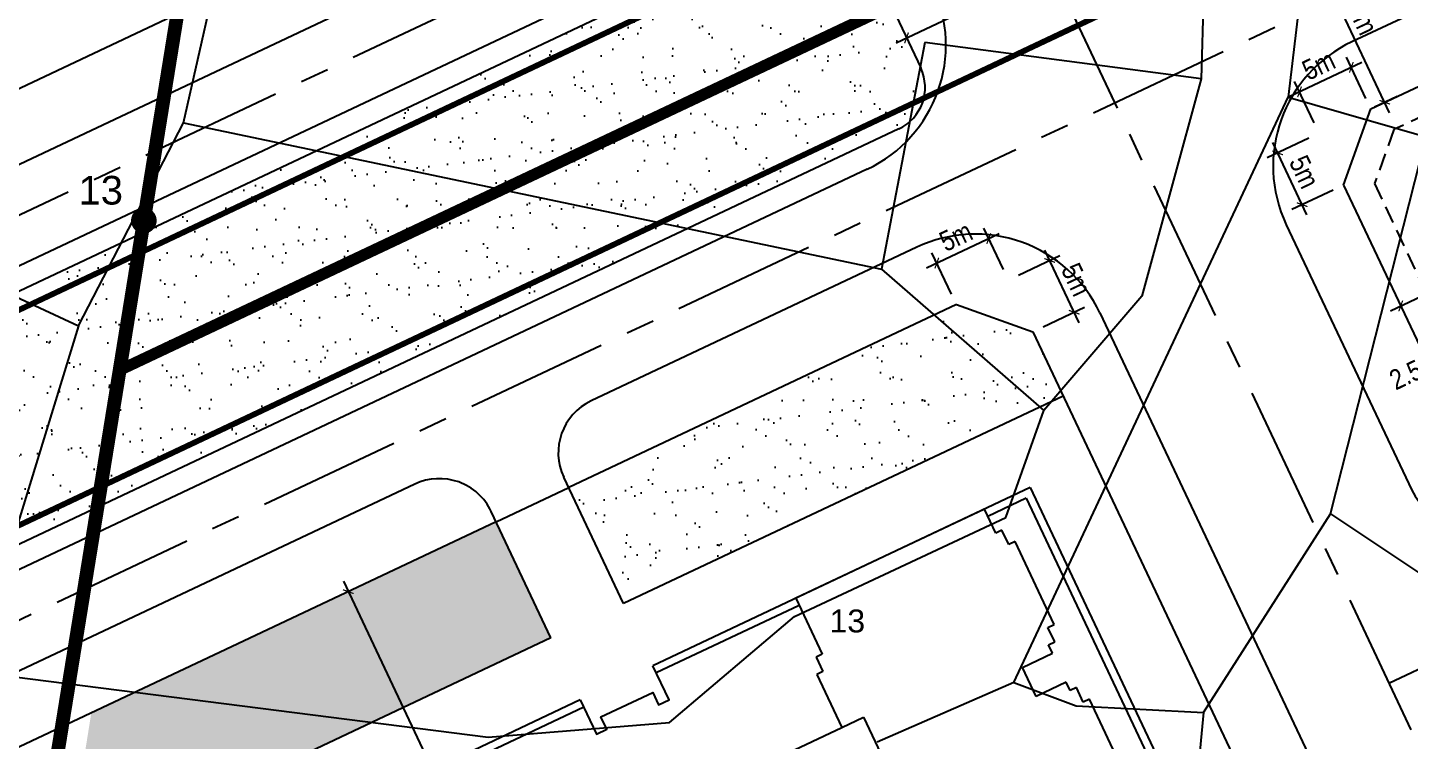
# Model space of a CAD drawing. Extents: x 597165 to 598689, y 1181586 to 1183364.
# Drawn here: x 597339.4 to 597459.9, y 1182559.8 to 1182622 of the extents above; entities that cross this region are included whole.
import ezdxf
from ezdxf.enums import TextEntityAlignment as Align

# ---------------------------------------------------------------- set-up
doc = ezdxf.new("R2010")
doc.units = 0
doc.header["$MEASUREMENT"] = 0
for name, pattern in [('CENTER', [2, 1.25, -0.25, 0.25, -0.25]), ('DASHED', [0.75, 0.5, -0.25]), ('LOGIOI', [4, 3, -1])]:
    doc.linetypes.add(name, pattern=pattern)
doc.layers.get('0').update_dxf_attribs({"linetype": 'CONTINUOUS'})
doc.layers.get('DEFPOINTS').update_dxf_attribs({"color": 8, "linetype": 'CONTINUOUS'})
for name, color, linetype in [('CGXD', 3, 'CONTINUOUS'), ('DIM-T', 7, 'CONTINUOUS'), ('DTEXT', 7, 'CONTINUOUS'), ('HA-CAY-XANH-KO', 3, 'CONTINUOUS'), ('MOCRANH', 7, 'CONTINUOUS'), ('NEN-HT', 8, 'CONTINUOUS'), ('NET-04', 4, 'CONTINUOUS'), ('NET-LE-CO', 3, 'CONTINUOUS'), ('NET-LENGOAI', 4, 'CONTINUOUS'), ('NET-LETRONG', 5, 'CONTINUOUS'), ('NET-LO-GIOI-DIEN-GIOI', 7, 'CENTER'), ('NET-RANH-DAT', 7, 'CONTINUOUS'), ('NET-TIM', 2, 'CENTER'), ('RANH_QUY_HOACH', 7, 'LOGIOI'), ('RANHGIAODAT', 150, 'LOGIOI')]:
    doc.layers.add(name, color=color, linetype=linetype)
doc.styles.add('VHEL-B', font='VHELVEB.TTF')
doc.styles.add('VHEL-C-R', font='VHELVCN.TTF')
doc.styles.add('VHELVEB', font='VHELVEB.TTF')
doc.dimstyles.new('TL1000', dxfattribs={"dimscale": 0, "dimtxt": 2, "dimasz": 0.7, "dimexe": 1, "dimexo": 1, "dimgap": 0.5, "dimtad": 1, "dimdec": 1, "dimzin": 12, "dimtxsty": 'VHEL-C-R', "dimblk1": 'ARCHTICK', "dimblk2": 'ARCHTICK', "dimsah": 1, "dimcen": -0.09, "dimdle": 1, "dimclrd": 256, "dimclre": 256, "dimclrt": 256, "dimazin": 3, "dimtfac": 0.005, "dimtdec": 1, "dimtix": 1, "dimtmove": 0, "dimatfit": 3, "dimtolj": 1, "dimtzin": 0})
pattern_1 = [(37.26582263, (0, 0), (-0.11023521, 3.854130278), [0, -3.04, 0, -3.4, 0, -3.25]), (7.26582263, (0, 0), (3.562592942, 5.629778284), [0, -1.64, 0, -2.74, 0, -1.05]), (327.26582263, (-2.46, 0.01), (6.228277961, -0.014137947), [0, -1, 0, -3.6, 0, -4.7]), (317.26582263, (-2.46, 0.01), (6.019377384, 1.73076346), [0, -0.5, 0, -2.36, 0, -2.7])]

# ---------------------------------------------------------------- blocks, each defined once
blk = doc.blocks.new('_ARCHTICK')
at = {"color": 0, "linetype": 'BYBLOCK', "const_width": 0.15}
blk.add_lwpolyline([(-0.5, -0.5), (0.5, 0.5)], dxfattribs=at)
blk = doc.blocks.new('*D937')
at = {"linetype": 'BYBLOCK'}
for p, q in [((597458.21, 1182614.58), (597450.52, 1182630.86)), ((597451.6, 1182630.26), (597450.05, 1182629.53)), ((597458.88, 1182616), (597456.88, 1182615.06))]:
    blk.add_line(p, q, dxfattribs=at)
at = {"layer": 'DEFPOINTS', "color": 0, "linetype": 'BYBLOCK'}
for p in [(597450.95, 1182629.96), (597452.51, 1182630.69), (597459.78, 1182616.43)]:
    blk.add_point(p, dxfattribs=at)
at = {"linetype": 'BYBLOCK', "xscale": 0.7, "yscale": 0.7, "zscale": 0.7}
for p, rotation in [((597450.95, 1182629.96), 115.2825172571131), ((597457.79, 1182615.49), 295.2825172571131)]:
    blk.add_blockref('_ARCHTICK', p, dxfattribs=dict(at, rotation=rotation))
at = {"linetype": 'BYBLOCK', "insert": (597455.63, 1182623.32), "char_height": 1.75, "attachment_point": 5, "rotation": 295.2825, "style": 'VHEL-C-R'}
blk.add_mtext('\\A1;16m', dxfattribs=at)
blk = doc.blocks.new('*D524')
at = {"linetype": 'BYBLOCK'}
for p, q in [((597438.25, 1182639.68), (597441.8, 1182632.16)), ((597415.15, 1182620.68), (597442.28, 1182633.5)), ((597412.93, 1182627.73), (597416.48, 1182620.21))]:
    blk.add_line(p, q, dxfattribs=at)
at = {"layer": 'DEFPOINTS', "color": 0, "linetype": 'BYBLOCK'}
for p in [(597437.82, 1182640.59), (597441.37, 1182633.07), (597412.5, 1182628.63)]:
    blk.add_point(p, dxfattribs=at)
at = {"linetype": 'BYBLOCK', "xscale": 0.7, "yscale": 0.7, "zscale": 0.7}
for p, rotation in [((597441.37, 1182633.07), 25.28251725840598), ((597416.06, 1182621.11), 205.282517258406)]:
    blk.add_blockref('_ARCHTICK', p, dxfattribs=dict(at, rotation=rotation))
at = {"linetype": 'BYBLOCK', "insert": (597430.71, 1182629.65), "char_height": 1.75, "attachment_point": 5, "rotation": 25.2825, "style": 'VHEL-C-R'}
blk.add_mtext('\\A1;28m', dxfattribs=at)
blk = doc.blocks.new('*D356')
at = {"linetype": 'BYBLOCK'}
for p, q in [((597463.24, 1182594.96), (597464.95, 1182591.34)), ((597460.98, 1182593.89), (597462.69, 1182590.28)), ((597461.36, 1182590.75), (597464.52, 1182592.25))]:
    blk.add_line(p, q, dxfattribs=at)
at = {"layer": 'DEFPOINTS', "color": 0, "linetype": 'BYBLOCK'}
for p in [(597462.82, 1182595.86), (597460.56, 1182594.8), (597464.52, 1182592.25)]:
    blk.add_point(p, dxfattribs=at)
at = {"linetype": 'BYBLOCK', "xscale": 0.7, "yscale": 0.7, "zscale": 0.7}
for p, rotation in [((597464.52, 1182592.25), 25.28251725161745), ((597462.26, 1182591.18), 205.2825172516175)]:
    blk.add_blockref('_ARCHTICK', p, dxfattribs=dict(at, rotation=rotation))
at = {"linetype": 'BYBLOCK', "insert": (597460.39, 1182592.05), "char_height": 1.75, "attachment_point": 5, "rotation": 25.2825, "style": 'VHEL-C-R'}
blk.add_mtext('\\A1;2.5m', dxfattribs=at)
blk = doc.blocks.new('*D353')
at = {"linetype": 'BYBLOCK'}
for p, q in [((597466.94, 1182604.69), (597468.65, 1182601.07)), ((597458.28, 1182597.28), (597469.13, 1182602.41))]:
    blk.add_line(p, q, dxfattribs=at)
at = {"layer": 'DEFPOINTS', "color": 0, "linetype": 'BYBLOCK'}
for p in [(597466.52, 1182605.59), (597468.22, 1182601.98), (597457.47, 1182601.32)]:
    blk.add_point(p, dxfattribs=at)
at = {"linetype": 'BYBLOCK', "xscale": 0.7, "yscale": 0.7, "zscale": 0.7}
for p, rotation in [((597468.22, 1182601.98), 25.28251725389641), ((597459.18, 1182597.71), 205.2825172538964)]:
    blk.add_blockref('_ARCHTICK', p, dxfattribs=dict(at, rotation=rotation))
at = {"linetype": 'BYBLOCK', "insert": (597463.11, 1182601.1), "char_height": 1.75, "attachment_point": 5, "rotation": 25.2825, "style": 'VHEL-C-R'}
blk.add_mtext('\\A1;10m', dxfattribs=at)
blk = doc.blocks.new('*D182')
at = {"linetype": 'BYBLOCK'}
for p, q in [((597424.51, 1182600.88), (597422.8, 1182604.49)), ((597417.8, 1182601.03), (597424.13, 1182604.02)), ((597419.99, 1182598.74), (597418.28, 1182602.36))]:
    blk.add_line(p, q, dxfattribs=at)
at = {"layer": 'DEFPOINTS', "color": 0, "linetype": 'BYBLOCK'}
for p in [(597423.23, 1182603.59), (597424.93, 1182599.97), (597420.41, 1182597.84)]:
    blk.add_point(p, dxfattribs=at)
at = {"linetype": 'BYBLOCK', "xscale": 0.7, "yscale": 0.7, "zscale": 0.7}
for p, rotation in [((597423.23, 1182603.59), 25.28251725516942), ((597418.7, 1182601.45), 205.2825172551694)]:
    blk.add_blockref('_ARCHTICK', p, dxfattribs=dict(at, rotation=rotation))
at = {"linetype": 'BYBLOCK', "insert": (597420.37, 1182603.78), "char_height": 1.75, "attachment_point": 5, "rotation": 25.2825, "style": 'VHEL-C-R'}
blk.add_mtext('\\A1;5m', dxfattribs=at)
blk = doc.blocks.new('*D181')
at = {"linetype": 'BYBLOCK'}
for p, q in [((597425.84, 1182600.4), (597429.45, 1182602.11)), ((597431.11, 1182596.25), (597428.12, 1182602.58)), ((597427.97, 1182595.88), (597431.59, 1182597.59))]:
    blk.add_line(p, q, dxfattribs=at)
at = {"layer": 'DEFPOINTS', "color": 0, "linetype": 'BYBLOCK'}
for p in [(597428.55, 1182601.68), (597424.93, 1182599.97), (597427.07, 1182595.45)]:
    blk.add_point(p, dxfattribs=at)
at = {"linetype": 'BYBLOCK', "xscale": 0.7, "yscale": 0.7, "zscale": 0.7}
for p, rotation in [((597428.55, 1182601.68), 115.2825172503445), ((597430.69, 1182597.16), 295.2825172503445)]:
    blk.add_blockref('_ARCHTICK', p, dxfattribs=dict(at, rotation=rotation))
at = {"linetype": 'BYBLOCK', "insert": (597430.88, 1182600.01), "char_height": 1.75, "attachment_point": 5, "rotation": 295.2825, "style": 'VHEL-C-R'}
blk.add_mtext('\\A1;5m', dxfattribs=at)
blk = doc.blocks.new('*D180')
at = {"linetype": 'BYBLOCK'}
for p, q in [((597455.78, 1182618.96), (597449.45, 1182615.97)), ((597456.15, 1182615.82), (597454.44, 1182619.44)), ((597451.63, 1182613.69), (597449.92, 1182617.3))]:
    blk.add_line(p, q, dxfattribs=at)
at = {"layer": 'DEFPOINTS', "color": 0, "linetype": 'BYBLOCK'}
for p in [(597450.35, 1182616.4), (597456.58, 1182614.92), (597452.06, 1182612.78)]:
    blk.add_point(p, dxfattribs=at)
at = {"linetype": 'BYBLOCK', "xscale": 0.7, "yscale": 0.7, "zscale": 0.7}
for p, rotation in [((597454.87, 1182618.54), 25.28251725516941), ((597450.35, 1182616.4), 205.2825172551695)]:
    blk.add_blockref('_ARCHTICK', p, dxfattribs=dict(at, rotation=rotation))
at = {"linetype": 'BYBLOCK', "insert": (597452.02, 1182618.73), "char_height": 1.75, "attachment_point": 5, "rotation": 25.2825, "style": 'VHEL-C-R'}
blk.add_mtext('\\A1;5m', dxfattribs=at)
blk = doc.blocks.new('*D179')
at = {"linetype": 'BYBLOCK'}
for p, q in [((597451.15, 1182612.36), (597447.54, 1182610.65)), ((597451, 1182605.65), (597448.01, 1182611.98)), ((597453.29, 1182607.83), (597449.67, 1182606.13))]:
    blk.add_line(p, q, dxfattribs=at)
at = {"layer": 'DEFPOINTS', "color": 0, "linetype": 'BYBLOCK'}
for p in [(597452.06, 1182612.78), (597448.44, 1182611.07), (597454.19, 1182608.26)]:
    blk.add_point(p, dxfattribs=at)
at = {"linetype": 'BYBLOCK', "xscale": 0.7, "yscale": 0.7, "zscale": 0.7}
for p, rotation in [((597448.44, 1182611.07), 115.2825172611338), ((597450.58, 1182606.55), 295.2825172611338)]:
    blk.add_blockref('_ARCHTICK', p, dxfattribs=dict(at, rotation=rotation))
at = {"linetype": 'BYBLOCK', "insert": (597450.77, 1182609.41), "char_height": 1.75, "attachment_point": 5, "rotation": 295.2825, "style": 'VHEL-C-R'}
blk.add_mtext('\\A1;5m', dxfattribs=at)
blk = doc.blocks.new('A$C4397129B')
at = {"layer": 'NET-04', "linetype": 'CONTINUOUS'}
for p, q in [((3.7, 20.6), (3.7, 20)), ((11.7, 20.6), (3.7, 20.6)), ((11.7, 20), (11.7, 20.6)), ((18.9, 20.6), (18.9, 20)), ((26.9, 20.6), (18.9, 20.6)), ((26.9, 20), (26.9, 20.6)), ((0, 19.4), (0, 1.2)), ((2.3, 19.4), (0, 19.4)), ((2.3, 20), (2.3, 19.4)), ((3.7, 20), (2.3, 20)), ((13.1, 20), (11.7, 20)), ((13.1, 19.4), (13.1, 20)), ((13.9, 19.4), (13.1, 19.4)), ((13.9, 16.5), (13.9, 19.4)), ((16.7, 19.4), (16.7, 16.5)), ((17.5, 19.4), (16.7, 19.4)), ((17.5, 20), (17.5, 19.4)), ((18.9, 20), (17.5, 20)), ((28.3, 20), (26.9, 20)), ((28.3, 19.4), (28.3, 20)), ((29.1, 19.4), (28.3, 19.4)), ((29.1, 14.3), (29.1, 19.4)), ((16.7, 16.5), (13.9, 16.5)), ((30.5, 14.3), (29.1, 14.3)), ((30.5, 2.7), (30.5, 14.3)), ((29.1, 2.7), (30.5, 2.7)), ((29.1, 1.2), (29.1, 2.7)), ((11.9, 2.1), (18.7, 2.1)), ((11.9, 0), (11.9, 2.1)), ((18.7, 2.1), (18.7, 0)), ((0, 1.2), (5.4, 1.2)), ((5.4, 1.2), (5.4, 0.6)), ((5.4, 0.6), (6.8, 0.6)), ((6.8, 0.6), (6.8, 0)), ((6.8, 0), (11.9, 0)), ((18.7, 0), (23.8, 0)), ((23.8, 0.6), (25.2, 0.6)), ((23.8, 0), (23.8, 0.6)), ((25.2, 1.2), (29.1, 1.2)), ((25.2, 0.6), (25.2, 1.2))]:
    blk.add_line(p, q, dxfattribs=at)
blk = doc.blocks.new('*D17')
at = {"linetype": 'BYBLOCK'}
blk.add_line((597366.92, 1182573.68), (597430.98, 1182438.04), dxfattribs=at)
at = {"layer": 'DEFPOINTS', "color": 0, "linetype": 'BYBLOCK'}
for p in [(597367.35, 1182572.77), (597430.56, 1182438.95), (597430.56, 1182438.95)]:
    blk.add_point(p, dxfattribs=at)
at = {"linetype": 'BYBLOCK', "xscale": 0.7, "yscale": 0.7, "zscale": 0.7}
for p, rotation in [((597367.35, 1182572.77), 115.2825172517788), ((597430.56, 1182438.95), 295.2825172517788)]:
    blk.add_blockref('_ARCHTICK', p, dxfattribs=dict(at, rotation=rotation))
at = {"linetype": 'BYBLOCK', "insert": (597400.33, 1182506.51), "char_height": 2, "attachment_point": 5, "rotation": 295.2825, "style": 'VHEL-C-R'}
blk.add_mtext('\\A1;148m', dxfattribs=at)

msp = doc.modelspace()

# ---------------------------------------------------------------- hatches: boundary and pattern name
at = {"layer": 'HA-CAY-XANH-KO'}
h = msp.add_hatch(dxfattribs=at)
h.set_pattern_fill('AR-SAND', color=256, scale=2, angle=359.765823, style=0)
h.set_pattern_definition(pattern_1)
h.paths.add_polyline_path([(597412.1712, 1182629.3331, 0.41421356), (597406.8461, 1182631.2416), (597341.5279, 1182600.3903), (597387.9556, 1182600.2005), (597415.3877, 1182613.1574, 0.41421356), (597417.2962, 1182618.4826)])
h.paths.add_polyline_path([(597341.5279, 1182600.3903), (597298.0115, 1182579.8364), (597300.9789, 1182573.5538), (597305.7652, 1182573.447), (597298.7994, 1182568.1416), (597303.5857, 1182568.0348), (597306.5531, 1182561.7521), (597387.9556, 1182600.2005)])
h = msp.add_hatch(dxfattribs=at)
h.set_pattern_fill('AR-SAND', color=256, scale=2, angle=359.765823, style=0)
h.set_pattern_definition(pattern_1)
h.paths.add_polyline_path([(597427.0691, 1182595.4502), (597420.4126, 1182597.8358), (597386.5813, 1182581.8565), (597391.3655, 1182571.7275), (597429.7178, 1182589.8422)])
h = msp.add_hatch(dxfattribs=at)
h.set_pattern_fill('AR-SAND', color=256, scale=2, angle=359.765823, style=0)
h.set_pattern_definition(pattern_1)
h.paths.add_polyline_path([(597356.9243, 1182467.5117), (597351.5328, 1182478.9265, -0.41421356), (597364.0579, 1182513.8741), (597348.8327, 1182546.1086), (597351.2184, 1182552.765), (597385.036, 1182568.7379), (597380.2518, 1182578.8669), (597356.6822, 1182567.7344), (597356.6818, 1182567.7342), (597344.9289, 1182562.183), (597343.5574, 1182553.5826), (597342.4154, 1182461.7367), (597345.9741, 1182393.7291), (597353.0666, 1182394.4723, -0.14881072), (597371.1826, 1182410.905, -0.51742122), (597355.9272, 1182444.386, 0.24702364)])

# ---------------------------------------------------------------- linework, layer by layer
at = {"layer": 'CGXD', "linetype": 'DASHED', "ltscale": 3}
msp.add_lwpolyline([(597624.0755, 1182673.571), (597618.7521, 1182684.8415), (597614.0453, 1182686.5285), (597458.5851, 1182613.1008), (597456.8982, 1182608.394), (597462.2216, 1182597.1235)], close=True, dxfattribs=at)
at = {"layer": 'MOCRANH'}
msp.add_lwpolyline([(598297.3967, 1182239.54), (598213.8261, 1182511.342), (598335.1729, 1182835.3919), (598344.6661, 1182860.743), (597547.8605, 1183222.9796), (597536.9709, 1183198.2708), (597494.1637, 1183101.1393), (597439.7212, 1182974.4588), (597407.6696, 1182885.2338), (597394.7271, 1182848.3776), (597374.3757, 1182758.7003), (597340.8217, 1182551.4599), (597340.2111, 1182461.6352), (597341.3721, 1182437.3595)], dxfattribs=at)
msp.add_lwpolyline([(598297.3967, 1182239.54), (598213.8261, 1182511.342), (598335.1729, 1182835.3919), (598344.6661, 1182860.743), (597547.8605, 1183222.9796), (597536.9709, 1183198.2708), (597494.1637, 1183101.1393), (597439.7212, 1182974.4588), (597407.6696, 1182885.2338), (597394.7271, 1182848.3776), (597374.3757, 1182758.7003), (597340.8217, 1182551.4599), (597340.2111, 1182461.6352), (597341.3721, 1182437.3595)], dxfattribs=at)
for points, const_width in [([(597348.9579, 1182605.161, 1), (597350.0748, 1182605.161, 1)], 1.1169), ([(597349.2371, 1182605.161, 1), (597349.7956, 1182605.161, 1)], 0.5585)]:
    msp.add_lwpolyline(points, format="xyb", close=True, dxfattribs=dict(at, const_width=const_width))
at = {"layer": 'NEN-HT', "linetype": 'CONTINUOUS'}
for p, q in [((597352.96, 1182613.69), (597358.52, 1182638.19)), ((597442.27, 1182636.2), (597441.76, 1182617.55)), ((597451.2, 1182631.48), (597449.36, 1182615.94)), ((597417.66, 1182620.72), (597413.87, 1182600.91)), ((597441.76, 1182617.55), (597417.66, 1182620.72)), ((597441.76, 1182617.55), (597436.58, 1182598.55)), ((597425.42, 1182564.83), (597449.36, 1182615.94)), ((597449.36, 1182615.94), (597461.39, 1182612.48)), ((597343.82, 1182595.97), (597352.96, 1182613.69)), ((597352.96, 1182613.69), (597413.87, 1182600.91)), ((597453.05, 1182579.56), (597461.39, 1182612.48)), ((597316.7537, 1182608.5649), (597343.82, 1182595.97)), ((597413.87, 1182600.91), (597428.04, 1182588.57)), ((597436.58, 1182598.55), (597428.04, 1182588.57)), ((597343.82, 1182595.97), (597334.51, 1182565.82)), ((597424.73, 1182579.24), (597428.04, 1182588.57)), ((597406.28, 1182570.59), (597424.73, 1182579.24)), ((597441.96, 1182562.21), (597453.05, 1182579.56)), ((597453.05, 1182579.56), (597462.31, 1182573.38)), ((597395.37, 1182561.34), (597406.28, 1182570.59)), ((597334.51, 1182565.82), (597379.57, 1182560.08)), ((597425.42, 1182564.83), (597413.51, 1182559.63)), ((597425.42, 1182564.83), (597430.86, 1182562.79)), ((597430.86, 1182562.79), (597441.96, 1182562.21)), ((597441.96, 1182562.21), (597439.52, 1182535.74)), ((597379.57, 1182560.08), (597395.37, 1182561.34))]:
    msp.add_line(p, q, dxfattribs=at)
at = {"layer": 'NET-04', "color": 2}
for p, q in [((597426.8413, 1182581.848), (597393.9279, 1182566.3022)), ((597426.8413, 1182581.848), (597478.8599, 1182471.7149)), ((597393.928, 1182566.3021), (597393.9279, 1182566.3022)), ((597387.5985, 1182563.3126), (597354.6851, 1182547.7669)), ((597387.5985, 1182563.3125), (597387.5985, 1182563.3126)), ((597381.2876, 1182547.1713), (597410.4033, 1182560.9233))]:
    msp.add_line(p, q, dxfattribs=at)
at = {"layer": 'NET-04'}
for p, q in [((597426.5073, 1182580.9161), (597423.1617, 1182579.3359)), ((597426.5073, 1182580.9161), (597477.928, 1182472.0489)), ((597406.705, 1182571.563), (597394.2269, 1182565.6693)), ((597387.8974, 1182562.6797), (597375.4193, 1182556.786))]:
    msp.add_line(p, q, dxfattribs=at)
at = {"layer": 'NET-04', "color": 2}
msp.add_lwpolyline([(597387.5985, 1182563.3125), (597389.0079, 1182560.3286), (597389.9121, 1182560.7557), (597389.3996, 1182561.8408), (597393.9207, 1182563.9762), (597394.4331, 1182562.8911), (597395.3374, 1182563.3182), (597393.928, 1182566.3021)], dxfattribs=at)
at = {"layer": 'NET-LE-CO'}
for p, q in [((597429.7178, 1182589.8422), (597391.3655, 1182571.7275)), ((597385.036, 1182568.7379), (597351.2184, 1182552.765))]:
    msp.add_line(p, q, dxfattribs=at)
at = {"layer": 'NET-LENGOAI', "ltscale": 20}
for p, q in [((597611.3514, 1182694.6565), (597454.9228, 1182620.7715)), ((597297.1573, 1182581.6448), (597402.3743, 1182631.3414)), ((597293.7407, 1182588.8785), (597379.0655, 1182629.1795)), ((597412.6243, 1182609.6403), (597307.4073, 1182559.9437)), ((597449.1972, 1182604.7959), (597459.8743, 1182582.1906)), ((597416.9459, 1182602.834), (597388.5399, 1182589.4172)), ((597432.9214, 1182597.1084), (597489.7233, 1182476.8481)), ((597391.3655, 1182571.7275), (597386.1542, 1182582.7607)), ((597373.1682, 1182582.1568), (597310.8239, 1182552.71)), ((597385.036, 1182568.7379), (597379.8247, 1182579.7711))]:
    msp.add_line(p, q, dxfattribs=at)
for centre, radius, start, end in [((597407.4993, 1182620.4909), 12, 295.282517, 25.282517), ((597460.0478, 1182609.9209), 12, 115.282517, 205.282517), ((597422.0709, 1182591.9835), 12, 25.282517, 115.282517), ((597390.6753, 1182584.8961), 5, 115.282517, 205.282517), ((597375.3037, 1182577.6357), 5, 25.282517, 115.282517), ((597470.7248, 1182587.3156), 12, 205.282517, 295.282517)]:
    msp.add_arc(centre, radius, start, end, dxfattribs=at)
at = {"layer": 'NET-LETRONG'}
for p, q in [((597456.5811, 1182614.9191), (597537.96, 1182653.3564)), ((597291.1782, 1182594.3038), (597377.4072, 1182635.0319)), ((597298.0115, 1182579.8364), (597406.8461, 1182631.2416)), ((597412.1712, 1182629.3331), (597417.2962, 1182618.4826)), ((597454.1954, 1182608.2626), (597456.5811, 1182614.9191)), ((597415.3877, 1182613.1574), (597306.5531, 1182561.7521)), ((597454.1954, 1182608.2626), (597467.0079, 1182581.1362)), ((597420.4126, 1182597.8358), (597386.5813, 1182581.8565)), ((597420.4126, 1182597.8358), (597427.0691, 1182595.4502)), ((597427.0691, 1182595.4502), (597486.0064, 1182470.6688)), ((597380.2518, 1182578.8669), (597386.5813, 1182581.8565)), ((597380.2518, 1182578.8669), (597356.6822, 1182567.7344)), ((597356.6818, 1182567.7342), (597313.3864, 1182547.2847))]:
    msp.add_line(p, q, dxfattribs=at)
msp.add_arc((597413.6794, 1182616.7742), 4, 295.282517, 25.282517, dxfattribs=at)
at = {"layer": 'NET-LO-GIOI-DIEN-GIOI', "ltscale": 20, "const_width": 0.5}
for points in [[(598248.7143, 1183027.2178), (597268.9157, 1182564.4349)], [(598255.9747, 1183011.8462), (597276.1761, 1182549.0632)]]:
    msp.add_lwpolyline(points, dxfattribs=at)
at = {"layer": 'NET-RANH-DAT', "color": 1, "linetype": 'DASHED', "ltscale": 20, "const_width": 1, "flags": 128}
msp.add_lwpolyline([(598126.1169, 1182959.9116), (597667.9131, 1182743.4907), (597347.4026, 1182592.1057)], dxfattribs=at)
at = {"layer": 'NET-TIM', "ltscale": 10}
for p, q in [((597295.449, 1182585.2617), (598110.7818, 1182970.3634)), ((598148.9609, 1182953.0064), (597309.1156, 1182556.3269)), ((597458.1426, 1182564.7837), (597643.506, 1182652.3354)), ((597420.5594, 1182644.3544), (597434.226, 1182615.4196)), ((597420.5607, 1182644.3497), (597701.2928, 1182049.9871))]:
    msp.add_line(p, q, dxfattribs=at)
at = {"layer": 'RANH_QUY_HOACH', "color": 1, "linetype": 'DASHED', "ltscale": 20, "const_width": 1.2, "flags": 128}
msp.add_lwpolyline([(598213.8261, 1182511.342), (598335.1729, 1182835.3919), (598344.6661, 1182860.743), (597547.8605, 1183222.9796), (597536.9709, 1183198.2708), (597494.1637, 1183101.1393), (597439.7212, 1182974.4588), (597407.6696, 1182885.2338), (597394.7271, 1182848.3776), (597374.3757, 1182758.7003), (597340.8217, 1182551.4599), (597340.2111, 1182461.6352), (597341.3721, 1182437.3595), (597345.3594, 1182366.2568), (597347.4489, 1182325.7368), (597346.6708, 1182267.2097), (597396.7196, 1181936.6184), (597442.3642, 1181957.8696), (597465.633, 1181971.3486), (597501.0995, 1181986.0417), (597656.5869, 1182038.5657), (597738.2962, 1182063.5406), (597807.4868, 1182085.32), (597867.7896, 1182104.3029), (597882.6286, 1182108.9741), (597915.464, 1182119.3104), (597990.1043, 1182142.8066), (598023.5178, 1182153.3249), (598090.3046, 1182174.3489), (598179.3376, 1182202.3758), (598297.3967, 1182239.54)], close=True, dxfattribs=at)
at = {"layer": 'RANH_QUY_HOACH', "color": 1, "linetype": 'CONTINUOUS', "ltscale": 20, "flags": 128}
msp.add_lwpolyline([(598297.3967, 1182239.54), (598213.8261, 1182511.342), (598335.1729, 1182835.3919), (598344.6661, 1182860.743), (597547.8605, 1183222.9796), (597536.9709, 1183198.2708), (597494.1637, 1183101.1393), (597439.7212, 1182974.4588), (597407.6696, 1182885.2338), (597394.7271, 1182848.3776), (597374.3757, 1182758.7003), (597340.8217, 1182551.4599), (597340.2111, 1182461.6352), (597341.3721, 1182437.3595)], dxfattribs=at)
at = {"layer": 'RANHGIAODAT', "color": 160, "linetype": 'CONTINUOUS', "ltscale": 2.5}
msp.add_lwpolyline([(598293.6241, 1182251.8099), (598213.8261, 1182511.342), (598335.1729, 1182835.3919), (598335.1729, 1182835.3919), (598335.1729, 1182835.3919), (598335.1729, 1182835.3919), (597536.9709, 1183198.2708), (597536.9709, 1183198.2708), (597536.9709, 1183198.2708), (597536.9709, 1183198.2708), (597536.9709, 1183198.2708), (597536.9709, 1183198.2708), (597536.9709, 1183198.2708), (597536.9709, 1183198.2708), (597536.9709, 1183198.2708), (597494.1637, 1183101.1393), (597439.7212, 1182974.4588), (597407.6696, 1182885.2338), (597394.7271, 1182848.3776), (597374.3757, 1182758.7003), (597340.8217, 1182551.4599), (597340.2111, 1182461.6352), (597341.3721, 1182437.3595)], dxfattribs=at)

# ---------------------------------------------------------------- block references
at = {"layer": 'NET-04', "rotation": 295.2825172490714}
msp.add_blockref('A$C4397129B', (597405.321, 1182571.6834), dxfattribs=at)

# ---------------------------------------------------------------- texts
at = {"layer": 'DTEXT', "style": 'VHEL-B'}
msp.add_text('13', height=2, rotation=359.765823, dxfattribs=at).set_placement((597410.8902, 1182569.2141), align=Align.CENTER)
at = {"layer": 'MOCRANH', "color": 1, "style": 'VHELVEB'}
msp.add_text('13', height=2.5, dxfattribs=at).set_placement((597345.7547, 1182606.5626), align=Align.CENTER)

# ---------------------------------------------------------------- dimensions: what is measured, and where the dimension line sits
at = {"layer": 'DIM-T'}
for base, p1, p2, picture, middle in [((597441.3732, 1182633.0681), (597412.503, 1182628.6306), (597437.821, 1182640.5889), '*D524', (597430.7127, 1182629.6474)), ((597464.5245, 1182592.2478), (597460.5556, 1182594.797), (597462.8161, 1182595.8647), '*D356', (597460.3896, 1182592.0545))]:
    dim = msp.add_linear_dim(base=base, p1=p1, p2=p2, angle=25.282517, dimstyle='TL1000', override={"dimscale": 1, "dimtxt": 1.75, "dimpost": 'm'}, dxfattribs=at)
    dim.commit()
    dim.dimension.update_dxf_attribs({"geometry": picture, "text_midpoint": middle, "dimtype": 161})
at = {"layer": 'DIM-T', "color": 1}
dim = msp.add_linear_dim(base=(597450.9519, 1182629.9552), p1=(597459.7829, 1182616.4314), p2=(597452.5056, 1182630.6891), angle=295.282517, dimstyle='TL1000', override={"dimscale": 1, "dimtxt": 1.75, "dimdsep": 46, "dimpost": 'm'}, dxfattribs=at)
dim.commit()
dim.dimension.update_dxf_attribs({"geometry": '*D937', "text_midpoint": (597455.6287, 1182623.3167)})
at = {"layer": 'DIM-T'}
for p1, p2, distance, override, picture, middle in [((597456.5797, 1182614.9184), (597452.0586, 1182612.783), -4, {"dimscale": 1, "dimtxt": 1.75, "dimpost": 'm'}, '*D180', (597452.0156, 1182618.7277)), ((597454.194, 1182608.2619), (597452.0586, 1182612.783), 4, {"dimscale": 1, "dimtxt": 1.75, "dimpost": 'm'}, '*D179', (597450.7696, 1182609.4094)), ((597420.4126, 1182597.8358), (597424.9336, 1182599.9712), 4, {"dimscale": 1, "dimtxt": 1.75, "dimpost": 'm'}, '*D182', (597420.3696, 1182603.7805)), ((597427.0691, 1182595.4502), (597424.9336, 1182599.9712), -4, {"dimscale": 1, "dimtxt": 1.75, "dimpost": 'm'}, '*D181', (597430.8784, 1182600.0142)), ((597367.3491, 1182572.7726), (597430.5573, 1182438.9491), 0, {"dimscale": 1, "dimpost": 'm'}, '*D17', (597400.3288, 1182506.5106))]:
    dim = msp.add_aligned_dim(p1=p1, p2=p2, distance=distance, dimstyle='TL1000', override=override, dxfattribs=at)
    dim.commit()
    dim.dimension.update_dxf_attribs({"geometry": picture, "text_midpoint": middle})
dim = msp.add_linear_dim(base=(597468.2231, 1182601.9782), p1=(597457.4731, 1182601.3231), p2=(597466.5153, 1182605.594), angle=25.282517, dimstyle='TL1000', override={"dimscale": 1, "dimtxt": 1.75, "dimpost": 'm', "dimse1": 1}, dxfattribs=at)
dim.commit()
dim.dimension.update_dxf_attribs({"geometry": '*D353', "text_midpoint": (597463.1068, 1182601.1029)})

doc.saveas('drawing.dxf')
